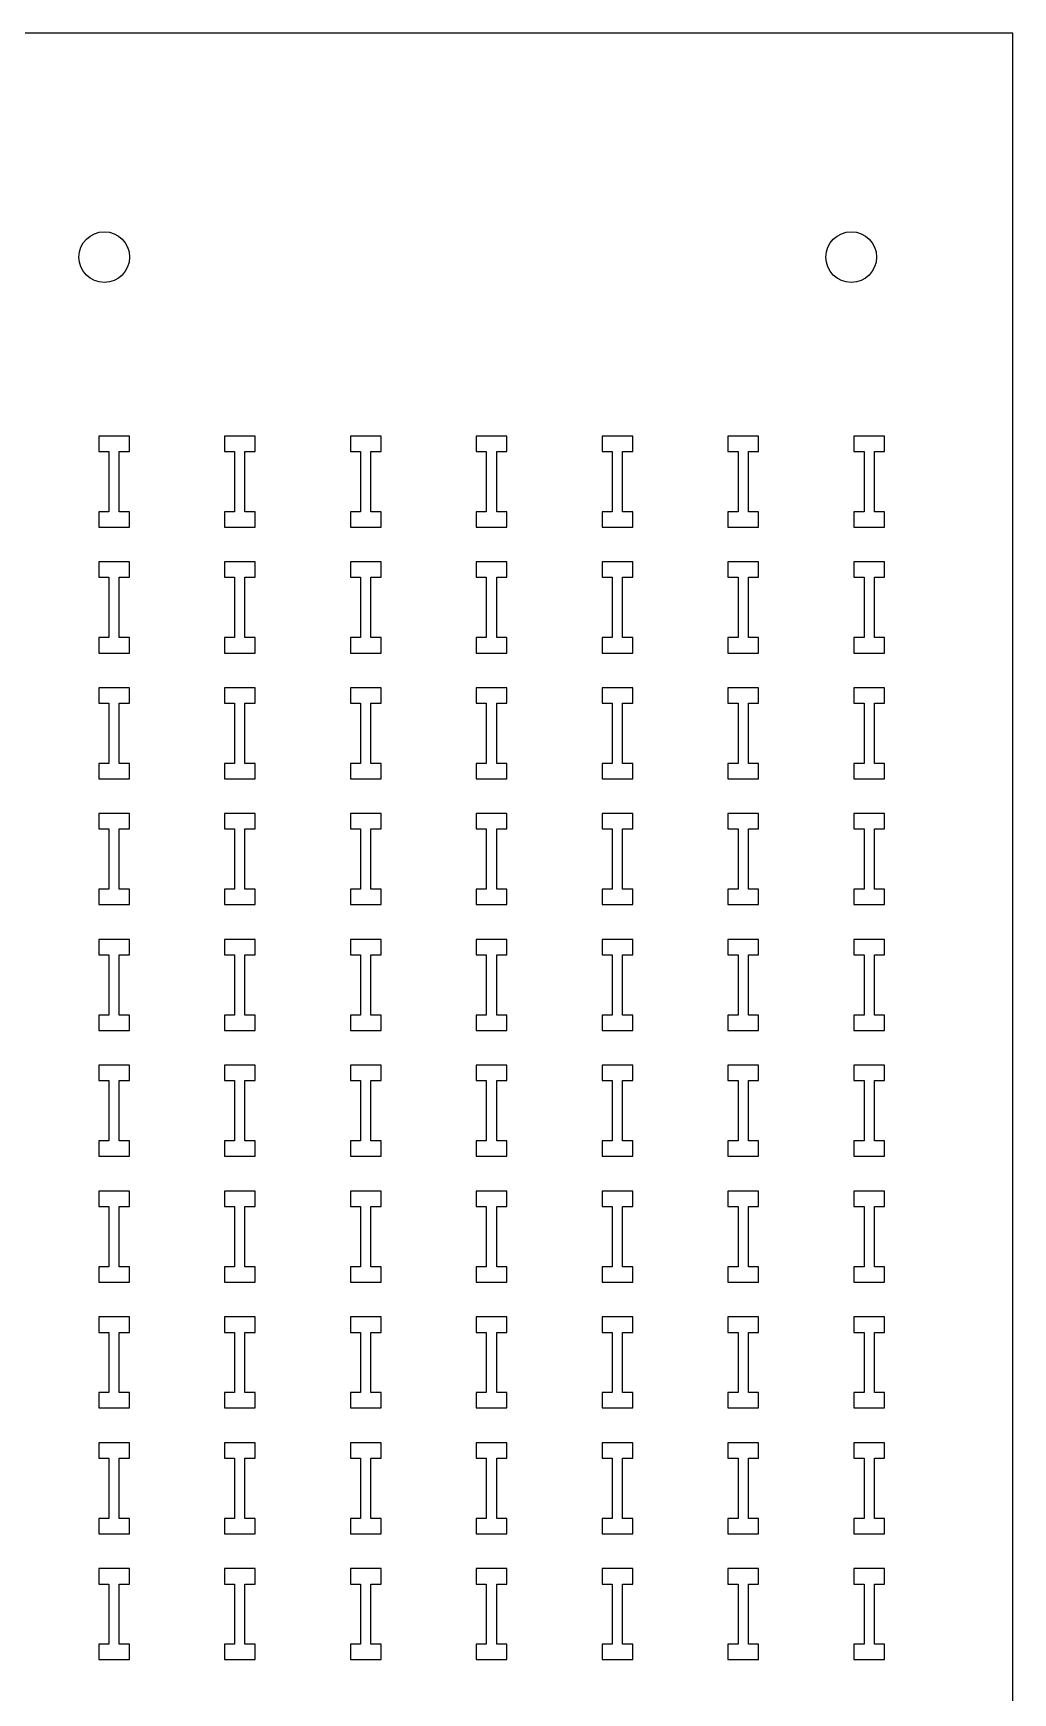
# Model space of a CAD drawing. Header units: inches. Extents: x 0 to 94.5, y 0 to 82.7.
# Drawn here: x 88.42 to 94.49, y 72.4 to 82.68 of the extents above; entities that cross this region are included whole.
import ezdxf

# ---------------------------------------------------------------- set-up
doc = ezdxf.new("R2010")
doc.units = ezdxf.units.IN
doc.layers.add('red', color=1, linetype='CONTINUOUS')

msp = doc.modelspace()

# ---------------------------------------------------------------- linework, layer by layer
for p, q in [((89.019, 80.183), (88.83, 80.183)), ((88.83, 80.183), (88.83, 80.088)), ((89.019, 80.088), (89.019, 80.183)), ((89.798, 80.183), (89.609, 80.183)), ((89.609, 80.183), (89.609, 80.088)), ((89.798, 80.088), (89.798, 80.183)), ((90.577, 80.183), (90.388, 80.183)), ((90.388, 80.183), (90.388, 80.088)), ((90.577, 80.088), (90.577, 80.183)), ((91.356, 80.183), (91.167, 80.183)), ((91.167, 80.183), (91.167, 80.088)), ((91.356, 80.088), (91.356, 80.183)), ((92.135, 80.183), (91.946, 80.183)), ((91.946, 80.183), (91.946, 80.088)), ((92.135, 80.088), (92.135, 80.183)), ((92.914, 80.183), (92.725, 80.183)), ((92.725, 80.183), (92.725, 80.088)), ((92.914, 80.088), (92.914, 80.183)), ((93.693, 80.183), (93.504, 80.183)), ((93.504, 80.183), (93.504, 80.088)), ((93.693, 80.088), (93.693, 80.183)), ((88.83, 80.088), (88.892, 80.088)), ((88.892, 80.088), (88.892, 79.714)), ((88.956, 80.088), (89.019, 80.088)), ((88.956, 79.714), (88.956, 80.088)), ((89.609, 80.088), (89.671, 80.088)), ((89.671, 80.088), (89.671, 79.714)), ((89.735, 80.088), (89.798, 80.088)), ((89.735, 79.714), (89.735, 80.088)), ((90.388, 80.088), (90.45, 80.088)), ((90.45, 80.088), (90.45, 79.714)), ((90.514, 80.088), (90.577, 80.088)), ((90.514, 79.714), (90.514, 80.088)), ((91.167, 80.088), (91.229, 80.088)), ((91.229, 80.088), (91.229, 79.714)), ((91.293, 80.088), (91.356, 80.088)), ((91.293, 79.714), (91.293, 80.088)), ((91.946, 80.088), (92.009, 80.088)), ((92.009, 80.088), (92.009, 79.714)), ((92.073, 80.088), (92.135, 80.088)), ((92.073, 79.714), (92.073, 80.088)), ((92.725, 80.088), (92.788, 80.088)), ((92.788, 80.088), (92.788, 79.714)), ((92.852, 80.088), (92.914, 80.088)), ((92.852, 79.714), (92.852, 80.088)), ((93.504, 80.088), (93.567, 80.088)), ((93.567, 80.088), (93.567, 79.714)), ((93.631, 80.088), (93.693, 80.088)), ((93.631, 79.714), (93.631, 80.088)), ((88.892, 79.714), (88.83, 79.714)), ((88.83, 79.714), (88.83, 79.619)), ((89.019, 79.714), (88.956, 79.714)), ((89.019, 79.619), (89.019, 79.714)), ((89.671, 79.714), (89.609, 79.714)), ((89.609, 79.714), (89.609, 79.619)), ((89.798, 79.714), (89.735, 79.714)), ((89.798, 79.619), (89.798, 79.714)), ((90.45, 79.714), (90.388, 79.714)), ((90.388, 79.714), (90.388, 79.619)), ((90.577, 79.714), (90.514, 79.714)), ((90.577, 79.619), (90.577, 79.714)), ((91.229, 79.714), (91.167, 79.714)), ((91.167, 79.714), (91.167, 79.619)), ((91.356, 79.714), (91.293, 79.714)), ((91.356, 79.619), (91.356, 79.714)), ((92.009, 79.714), (91.946, 79.714)), ((91.946, 79.714), (91.946, 79.619)), ((92.135, 79.714), (92.073, 79.714)), ((92.135, 79.619), (92.135, 79.714)), ((92.788, 79.714), (92.725, 79.714)), ((92.725, 79.714), (92.725, 79.619)), ((92.914, 79.714), (92.852, 79.714)), ((92.914, 79.619), (92.914, 79.714)), ((93.567, 79.714), (93.504, 79.714)), ((93.504, 79.714), (93.504, 79.619)), ((93.693, 79.714), (93.631, 79.714)), ((93.693, 79.619), (93.693, 79.714)), ((88.83, 79.619), (89.019, 79.619)), ((89.609, 79.619), (89.798, 79.619)), ((90.388, 79.619), (90.577, 79.619)), ((91.167, 79.619), (91.356, 79.619)), ((91.946, 79.619), (92.135, 79.619)), ((92.725, 79.619), (92.914, 79.619)), ((93.504, 79.619), (93.693, 79.619)), ((89.019, 79.404), (88.83, 79.404)), ((88.83, 79.404), (88.83, 79.309)), ((89.019, 79.309), (89.019, 79.404)), ((89.798, 79.404), (89.609, 79.404)), ((89.609, 79.404), (89.609, 79.309)), ((89.798, 79.309), (89.798, 79.404)), ((90.577, 79.404), (90.388, 79.404)), ((90.388, 79.404), (90.388, 79.309)), ((90.577, 79.309), (90.577, 79.404)), ((91.356, 79.404), (91.167, 79.404)), ((91.167, 79.404), (91.167, 79.309)), ((91.356, 79.309), (91.356, 79.404)), ((92.135, 79.404), (91.946, 79.404)), ((91.946, 79.404), (91.946, 79.309)), ((92.135, 79.309), (92.135, 79.404)), ((92.914, 79.404), (92.725, 79.404)), ((92.725, 79.404), (92.725, 79.309)), ((92.914, 79.309), (92.914, 79.404)), ((93.693, 79.404), (93.504, 79.404)), ((93.504, 79.404), (93.504, 79.309)), ((93.693, 79.309), (93.693, 79.404)), ((88.83, 79.309), (88.892, 79.309)), ((88.892, 79.309), (88.892, 78.935)), ((88.956, 79.309), (89.019, 79.309)), ((88.956, 78.935), (88.956, 79.309)), ((89.609, 79.309), (89.671, 79.309)), ((89.671, 79.309), (89.671, 78.935)), ((89.735, 79.309), (89.798, 79.309)), ((89.735, 78.935), (89.735, 79.309)), ((90.388, 79.309), (90.45, 79.309)), ((90.45, 79.309), (90.45, 78.935)), ((90.514, 79.309), (90.577, 79.309)), ((90.514, 78.935), (90.514, 79.309)), ((91.167, 79.309), (91.229, 79.309)), ((91.229, 79.309), (91.229, 78.935)), ((91.293, 79.309), (91.356, 79.309)), ((91.293, 78.935), (91.293, 79.309)), ((91.946, 79.309), (92.009, 79.309)), ((92.009, 79.309), (92.009, 78.935)), ((92.073, 79.309), (92.135, 79.309)), ((92.073, 78.935), (92.073, 79.309)), ((92.725, 79.309), (92.788, 79.309)), ((92.788, 79.309), (92.788, 78.935)), ((92.852, 79.309), (92.914, 79.309)), ((92.852, 78.935), (92.852, 79.309)), ((93.504, 79.309), (93.567, 79.309)), ((93.567, 79.309), (93.567, 78.935)), ((93.631, 79.309), (93.693, 79.309)), ((93.631, 78.935), (93.631, 79.309)), ((88.892, 78.935), (88.83, 78.935)), ((88.83, 78.935), (88.83, 78.84)), ((89.019, 78.935), (88.956, 78.935)), ((89.019, 78.84), (89.019, 78.935)), ((89.671, 78.935), (89.609, 78.935)), ((89.609, 78.935), (89.609, 78.84)), ((89.798, 78.935), (89.735, 78.935)), ((89.798, 78.84), (89.798, 78.935)), ((90.45, 78.935), (90.388, 78.935)), ((90.388, 78.935), (90.388, 78.84)), ((90.577, 78.935), (90.514, 78.935)), ((90.577, 78.84), (90.577, 78.935)), ((91.229, 78.935), (91.167, 78.935)), ((91.167, 78.935), (91.167, 78.84)), ((91.356, 78.935), (91.293, 78.935)), ((91.356, 78.84), (91.356, 78.935)), ((92.009, 78.935), (91.946, 78.935)), ((91.946, 78.935), (91.946, 78.84)), ((92.135, 78.935), (92.073, 78.935)), ((92.135, 78.84), (92.135, 78.935)), ((92.788, 78.935), (92.725, 78.935)), ((92.725, 78.935), (92.725, 78.84)), ((92.914, 78.935), (92.852, 78.935)), ((92.914, 78.84), (92.914, 78.935)), ((93.567, 78.935), (93.504, 78.935)), ((93.504, 78.935), (93.504, 78.84)), ((93.693, 78.935), (93.631, 78.935)), ((93.693, 78.84), (93.693, 78.935)), ((88.83, 78.84), (89.019, 78.84)), ((89.609, 78.84), (89.798, 78.84)), ((90.388, 78.84), (90.577, 78.84)), ((91.167, 78.84), (91.356, 78.84)), ((91.946, 78.84), (92.135, 78.84)), ((92.725, 78.84), (92.914, 78.84)), ((93.504, 78.84), (93.693, 78.84)), ((89.019, 78.625), (88.83, 78.625)), ((88.83, 78.625), (88.83, 78.53)), ((89.019, 78.53), (89.019, 78.625)), ((89.798, 78.625), (89.609, 78.625)), ((89.609, 78.625), (89.609, 78.53)), ((89.798, 78.53), (89.798, 78.625)), ((90.577, 78.625), (90.388, 78.625)), ((90.388, 78.625), (90.388, 78.53)), ((90.577, 78.53), (90.577, 78.625)), ((91.356, 78.625), (91.167, 78.625)), ((91.167, 78.625), (91.167, 78.53)), ((91.356, 78.53), (91.356, 78.625)), ((92.135, 78.625), (91.946, 78.625)), ((91.946, 78.625), (91.946, 78.53)), ((92.135, 78.53), (92.135, 78.625)), ((92.914, 78.625), (92.725, 78.625)), ((92.725, 78.625), (92.725, 78.53)), ((92.914, 78.53), (92.914, 78.625)), ((93.693, 78.625), (93.504, 78.625)), ((93.504, 78.625), (93.504, 78.53)), ((93.693, 78.53), (93.693, 78.625)), ((88.83, 78.53), (88.892, 78.53)), ((88.892, 78.53), (88.892, 78.156)), ((88.956, 78.53), (89.019, 78.53)), ((88.956, 78.156), (88.956, 78.53)), ((89.609, 78.53), (89.671, 78.53)), ((89.671, 78.53), (89.671, 78.156)), ((89.735, 78.53), (89.798, 78.53)), ((89.735, 78.156), (89.735, 78.53)), ((90.388, 78.53), (90.45, 78.53)), ((90.45, 78.53), (90.45, 78.156)), ((90.514, 78.53), (90.577, 78.53)), ((90.514, 78.156), (90.514, 78.53)), ((91.167, 78.53), (91.229, 78.53)), ((91.229, 78.53), (91.229, 78.156)), ((91.293, 78.53), (91.356, 78.53)), ((91.293, 78.156), (91.293, 78.53)), ((91.946, 78.53), (92.009, 78.53)), ((92.009, 78.53), (92.009, 78.156)), ((92.073, 78.53), (92.135, 78.53)), ((92.073, 78.156), (92.073, 78.53)), ((92.725, 78.53), (92.788, 78.53)), ((92.788, 78.53), (92.788, 78.156)), ((92.852, 78.53), (92.914, 78.53)), ((92.852, 78.156), (92.852, 78.53)), ((93.504, 78.53), (93.567, 78.53)), ((93.567, 78.53), (93.567, 78.156)), ((93.631, 78.53), (93.693, 78.53)), ((93.631, 78.156), (93.631, 78.53)), ((88.892, 78.156), (88.83, 78.156)), ((88.83, 78.156), (88.83, 78.061)), ((89.019, 78.156), (88.956, 78.156)), ((89.019, 78.061), (89.019, 78.156)), ((89.671, 78.156), (89.609, 78.156)), ((89.609, 78.156), (89.609, 78.061)), ((89.798, 78.156), (89.735, 78.156)), ((89.798, 78.061), (89.798, 78.156)), ((90.45, 78.156), (90.388, 78.156)), ((90.388, 78.156), (90.388, 78.061)), ((90.577, 78.156), (90.514, 78.156)), ((90.577, 78.061), (90.577, 78.156)), ((91.229, 78.156), (91.167, 78.156)), ((91.167, 78.156), (91.167, 78.061)), ((91.356, 78.156), (91.293, 78.156)), ((91.356, 78.061), (91.356, 78.156)), ((92.009, 78.156), (91.946, 78.156)), ((91.946, 78.156), (91.946, 78.061)), ((92.135, 78.156), (92.073, 78.156)), ((92.135, 78.061), (92.135, 78.156)), ((92.788, 78.156), (92.725, 78.156)), ((92.725, 78.156), (92.725, 78.061)), ((92.914, 78.156), (92.852, 78.156)), ((92.914, 78.061), (92.914, 78.156)), ((93.567, 78.156), (93.504, 78.156)), ((93.504, 78.156), (93.504, 78.061)), ((93.693, 78.156), (93.631, 78.156)), ((93.693, 78.061), (93.693, 78.156)), ((88.83, 78.061), (89.019, 78.061)), ((89.609, 78.061), (89.798, 78.061)), ((90.388, 78.061), (90.577, 78.061)), ((91.167, 78.061), (91.356, 78.061)), ((91.946, 78.061), (92.135, 78.061)), ((92.725, 78.061), (92.914, 78.061)), ((93.504, 78.061), (93.693, 78.061)), ((89.019, 77.846), (88.83, 77.846)), ((88.83, 77.846), (88.83, 77.751)), ((89.019, 77.751), (89.019, 77.846)), ((89.798, 77.846), (89.609, 77.846)), ((89.609, 77.846), (89.609, 77.751)), ((89.798, 77.751), (89.798, 77.846)), ((90.577, 77.846), (90.388, 77.846)), ((90.388, 77.846), (90.388, 77.751)), ((90.577, 77.751), (90.577, 77.846)), ((91.356, 77.846), (91.167, 77.846)), ((91.167, 77.846), (91.167, 77.751)), ((91.356, 77.751), (91.356, 77.846)), ((92.135, 77.846), (91.946, 77.846)), ((91.946, 77.846), (91.946, 77.751)), ((92.135, 77.751), (92.135, 77.846)), ((92.914, 77.846), (92.725, 77.846)), ((92.725, 77.846), (92.725, 77.751)), ((92.914, 77.751), (92.914, 77.846)), ((93.693, 77.846), (93.504, 77.846)), ((93.504, 77.846), (93.504, 77.751)), ((93.693, 77.751), (93.693, 77.846)), ((88.83, 77.751), (88.892, 77.751)), ((88.892, 77.751), (88.892, 77.377)), ((88.956, 77.751), (89.019, 77.751)), ((88.956, 77.377), (88.956, 77.751)), ((89.609, 77.751), (89.671, 77.751)), ((89.671, 77.751), (89.671, 77.377)), ((89.735, 77.751), (89.798, 77.751)), ((89.735, 77.377), (89.735, 77.751)), ((90.388, 77.751), (90.45, 77.751)), ((90.45, 77.751), (90.45, 77.377)), ((90.514, 77.751), (90.577, 77.751)), ((90.514, 77.377), (90.514, 77.751)), ((91.167, 77.751), (91.229, 77.751)), ((91.229, 77.751), (91.229, 77.377)), ((91.293, 77.751), (91.356, 77.751)), ((91.293, 77.377), (91.293, 77.751)), ((91.946, 77.751), (92.009, 77.751)), ((92.009, 77.751), (92.009, 77.377)), ((92.073, 77.751), (92.135, 77.751)), ((92.073, 77.377), (92.073, 77.751)), ((92.725, 77.751), (92.788, 77.751)), ((92.788, 77.751), (92.788, 77.377)), ((92.852, 77.751), (92.914, 77.751)), ((92.852, 77.377), (92.852, 77.751)), ((93.504, 77.751), (93.567, 77.751)), ((93.567, 77.751), (93.567, 77.377)), ((93.631, 77.751), (93.693, 77.751)), ((93.631, 77.377), (93.631, 77.751)), ((88.892, 77.377), (88.83, 77.377)), ((88.83, 77.377), (88.83, 77.282)), ((89.019, 77.377), (88.956, 77.377)), ((89.019, 77.282), (89.019, 77.377)), ((89.671, 77.377), (89.609, 77.377)), ((89.609, 77.377), (89.609, 77.282)), ((89.798, 77.377), (89.735, 77.377)), ((89.798, 77.282), (89.798, 77.377)), ((90.45, 77.377), (90.388, 77.377)), ((90.388, 77.377), (90.388, 77.282)), ((90.577, 77.377), (90.514, 77.377)), ((90.577, 77.282), (90.577, 77.377)), ((91.229, 77.377), (91.167, 77.377)), ((91.167, 77.377), (91.167, 77.282)), ((91.356, 77.377), (91.293, 77.377)), ((91.356, 77.282), (91.356, 77.377)), ((92.009, 77.377), (91.946, 77.377)), ((91.946, 77.377), (91.946, 77.282)), ((92.135, 77.377), (92.073, 77.377)), ((92.135, 77.282), (92.135, 77.377)), ((92.788, 77.377), (92.725, 77.377)), ((92.725, 77.377), (92.725, 77.282)), ((92.914, 77.377), (92.852, 77.377)), ((92.914, 77.282), (92.914, 77.377)), ((93.567, 77.377), (93.504, 77.377)), ((93.504, 77.377), (93.504, 77.282)), ((93.693, 77.377), (93.631, 77.377)), ((93.693, 77.282), (93.693, 77.377)), ((88.83, 77.282), (89.019, 77.282)), ((89.609, 77.282), (89.798, 77.282)), ((90.388, 77.282), (90.577, 77.282)), ((91.167, 77.282), (91.356, 77.282)), ((91.946, 77.282), (92.135, 77.282)), ((92.725, 77.282), (92.914, 77.282)), ((93.504, 77.282), (93.693, 77.282)), ((89.019, 77.067), (88.83, 77.067)), ((88.83, 77.067), (88.83, 76.972)), ((89.019, 76.972), (89.019, 77.067)), ((89.798, 77.067), (89.609, 77.067)), ((89.609, 77.067), (89.609, 76.972)), ((89.798, 76.972), (89.798, 77.067)), ((90.577, 77.067), (90.388, 77.067)), ((90.388, 77.067), (90.388, 76.972)), ((90.577, 76.972), (90.577, 77.067)), ((91.356, 77.067), (91.167, 77.067)), ((91.167, 77.067), (91.167, 76.972)), ((91.356, 76.972), (91.356, 77.067)), ((92.135, 77.067), (91.946, 77.067)), ((91.946, 77.067), (91.946, 76.972)), ((92.135, 76.972), (92.135, 77.067)), ((92.914, 77.067), (92.725, 77.067)), ((92.725, 77.067), (92.725, 76.972)), ((92.914, 76.972), (92.914, 77.067)), ((93.693, 77.067), (93.504, 77.067)), ((93.504, 77.067), (93.504, 76.972)), ((93.693, 76.972), (93.693, 77.067)), ((88.83, 76.972), (88.892, 76.972)), ((88.892, 76.972), (88.892, 76.598)), ((88.956, 76.972), (89.019, 76.972)), ((88.956, 76.598), (88.956, 76.972)), ((89.609, 76.972), (89.671, 76.972)), ((89.671, 76.972), (89.671, 76.598)), ((89.735, 76.972), (89.798, 76.972)), ((89.735, 76.598), (89.735, 76.972)), ((90.388, 76.972), (90.45, 76.972)), ((90.45, 76.972), (90.45, 76.598)), ((90.514, 76.972), (90.577, 76.972)), ((90.514, 76.598), (90.514, 76.972)), ((91.167, 76.972), (91.229, 76.972)), ((91.229, 76.972), (91.229, 76.598)), ((91.293, 76.972), (91.356, 76.972)), ((91.293, 76.598), (91.293, 76.972)), ((91.946, 76.972), (92.009, 76.972)), ((92.009, 76.972), (92.009, 76.598)), ((92.073, 76.972), (92.135, 76.972)), ((92.073, 76.598), (92.073, 76.972)), ((92.725, 76.972), (92.788, 76.972)), ((92.788, 76.972), (92.788, 76.598)), ((92.852, 76.972), (92.914, 76.972)), ((92.852, 76.598), (92.852, 76.972)), ((93.504, 76.972), (93.567, 76.972)), ((93.567, 76.972), (93.567, 76.598)), ((93.631, 76.972), (93.693, 76.972)), ((93.631, 76.598), (93.631, 76.972)), ((88.892, 76.598), (88.83, 76.598)), ((88.83, 76.598), (88.83, 76.503)), ((89.019, 76.598), (88.956, 76.598)), ((89.019, 76.503), (89.019, 76.598)), ((89.671, 76.598), (89.609, 76.598)), ((89.609, 76.598), (89.609, 76.503)), ((89.798, 76.598), (89.735, 76.598)), ((89.798, 76.503), (89.798, 76.598)), ((90.45, 76.598), (90.388, 76.598)), ((90.388, 76.598), (90.388, 76.503)), ((90.577, 76.598), (90.514, 76.598)), ((90.577, 76.503), (90.577, 76.598)), ((91.229, 76.598), (91.167, 76.598)), ((91.167, 76.598), (91.167, 76.503)), ((91.356, 76.598), (91.293, 76.598)), ((91.356, 76.503), (91.356, 76.598)), ((92.009, 76.598), (91.946, 76.598)), ((91.946, 76.598), (91.946, 76.503)), ((92.135, 76.598), (92.073, 76.598)), ((92.135, 76.503), (92.135, 76.598)), ((92.788, 76.598), (92.725, 76.598)), ((92.725, 76.598), (92.725, 76.503)), ((92.914, 76.598), (92.852, 76.598)), ((92.914, 76.503), (92.914, 76.598)), ((93.567, 76.598), (93.504, 76.598)), ((93.504, 76.598), (93.504, 76.503)), ((93.693, 76.598), (93.631, 76.598)), ((93.693, 76.503), (93.693, 76.598)), ((88.83, 76.503), (89.019, 76.503)), ((89.609, 76.503), (89.798, 76.503)), ((90.388, 76.503), (90.577, 76.503)), ((91.167, 76.503), (91.356, 76.503)), ((91.946, 76.503), (92.135, 76.503)), ((92.725, 76.503), (92.914, 76.503)), ((93.504, 76.503), (93.693, 76.503)), ((89.019, 76.288), (88.83, 76.288)), ((88.83, 76.288), (88.83, 76.193)), ((89.019, 76.193), (89.019, 76.288)), ((89.798, 76.288), (89.609, 76.288)), ((89.609, 76.288), (89.609, 76.193)), ((89.798, 76.193), (89.798, 76.288)), ((90.577, 76.288), (90.388, 76.288)), ((90.388, 76.288), (90.388, 76.193)), ((90.577, 76.193), (90.577, 76.288)), ((91.356, 76.288), (91.167, 76.288)), ((91.167, 76.288), (91.167, 76.193)), ((91.356, 76.193), (91.356, 76.288)), ((92.135, 76.288), (91.946, 76.288)), ((91.946, 76.288), (91.946, 76.193)), ((92.135, 76.193), (92.135, 76.288)), ((92.914, 76.288), (92.725, 76.288)), ((92.725, 76.288), (92.725, 76.193)), ((92.914, 76.193), (92.914, 76.288)), ((93.693, 76.288), (93.504, 76.288)), ((93.504, 76.288), (93.504, 76.193)), ((93.693, 76.193), (93.693, 76.288)), ((88.83, 76.193), (88.892, 76.193)), ((88.892, 76.193), (88.892, 75.819)), ((88.956, 76.193), (89.019, 76.193)), ((88.956, 75.819), (88.956, 76.193)), ((89.609, 76.193), (89.671, 76.193)), ((89.671, 76.193), (89.671, 75.819)), ((89.735, 76.193), (89.798, 76.193)), ((89.735, 75.819), (89.735, 76.193)), ((90.388, 76.193), (90.45, 76.193)), ((90.45, 76.193), (90.45, 75.819)), ((90.514, 76.193), (90.577, 76.193)), ((90.514, 75.819), (90.514, 76.193)), ((91.167, 76.193), (91.229, 76.193)), ((91.229, 76.193), (91.229, 75.819)), ((91.293, 76.193), (91.356, 76.193)), ((91.293, 75.819), (91.293, 76.193)), ((91.946, 76.193), (92.009, 76.193)), ((92.009, 76.193), (92.009, 75.819)), ((92.073, 76.193), (92.135, 76.193)), ((92.073, 75.819), (92.073, 76.193)), ((92.725, 76.193), (92.788, 76.193)), ((92.788, 76.193), (92.788, 75.819)), ((92.852, 76.193), (92.914, 76.193)), ((92.852, 75.819), (92.852, 76.193)), ((93.504, 76.193), (93.567, 76.193)), ((93.567, 76.193), (93.567, 75.819)), ((93.631, 76.193), (93.693, 76.193)), ((93.631, 75.819), (93.631, 76.193)), ((88.892, 75.819), (88.83, 75.819)), ((88.83, 75.819), (88.83, 75.724)), ((88.83, 75.724), (89.019, 75.724)), ((89.019, 75.819), (88.956, 75.819)), ((89.019, 75.724), (89.019, 75.819)), ((89.671, 75.819), (89.609, 75.819)), ((89.609, 75.819), (89.609, 75.724)), ((89.609, 75.724), (89.798, 75.724)), ((89.798, 75.819), (89.735, 75.819)), ((89.798, 75.724), (89.798, 75.819)), ((90.45, 75.819), (90.388, 75.819)), ((90.388, 75.819), (90.388, 75.724)), ((90.388, 75.724), (90.577, 75.724)), ((90.577, 75.819), (90.514, 75.819)), ((90.577, 75.724), (90.577, 75.819)), ((91.229, 75.819), (91.167, 75.819)), ((91.167, 75.819), (91.167, 75.724)), ((91.167, 75.724), (91.356, 75.724)), ((91.356, 75.819), (91.293, 75.819)), ((91.356, 75.724), (91.356, 75.819)), ((92.009, 75.819), (91.946, 75.819)), ((91.946, 75.819), (91.946, 75.724)), ((91.946, 75.724), (92.135, 75.724)), ((92.135, 75.819), (92.073, 75.819)), ((92.135, 75.724), (92.135, 75.819)), ((92.788, 75.819), (92.725, 75.819)), ((92.725, 75.819), (92.725, 75.724)), ((92.725, 75.724), (92.914, 75.724)), ((92.914, 75.819), (92.852, 75.819)), ((92.914, 75.724), (92.914, 75.819)), ((93.567, 75.819), (93.504, 75.819)), ((93.504, 75.819), (93.504, 75.724)), ((93.504, 75.724), (93.693, 75.724)), ((93.693, 75.819), (93.631, 75.819)), ((93.693, 75.724), (93.693, 75.819)), ((89.019, 75.509), (88.83, 75.509)), ((88.83, 75.509), (88.83, 75.413)), ((89.019, 75.413), (89.019, 75.509)), ((89.798, 75.509), (89.609, 75.509)), ((89.609, 75.509), (89.609, 75.413)), ((89.798, 75.413), (89.798, 75.509)), ((90.577, 75.509), (90.388, 75.509)), ((90.388, 75.509), (90.388, 75.413)), ((90.577, 75.413), (90.577, 75.509)), ((91.356, 75.509), (91.167, 75.509)), ((91.167, 75.509), (91.167, 75.413)), ((91.356, 75.413), (91.356, 75.509)), ((92.135, 75.509), (91.946, 75.509)), ((91.946, 75.509), (91.946, 75.413)), ((92.135, 75.413), (92.135, 75.509)), ((92.914, 75.509), (92.725, 75.509)), ((92.725, 75.509), (92.725, 75.413)), ((92.914, 75.413), (92.914, 75.509)), ((93.693, 75.509), (93.504, 75.509)), ((93.504, 75.509), (93.504, 75.413)), ((93.693, 75.413), (93.693, 75.509)), ((88.83, 75.413), (88.892, 75.413)), ((88.892, 75.413), (88.892, 75.04)), ((88.956, 75.413), (89.019, 75.413)), ((88.956, 75.04), (88.956, 75.413)), ((89.609, 75.413), (89.671, 75.413)), ((89.671, 75.413), (89.671, 75.04)), ((89.735, 75.413), (89.798, 75.413)), ((89.735, 75.04), (89.735, 75.413)), ((90.388, 75.413), (90.45, 75.413)), ((90.45, 75.413), (90.45, 75.04)), ((90.514, 75.413), (90.577, 75.413)), ((90.514, 75.04), (90.514, 75.413)), ((91.167, 75.413), (91.229, 75.413)), ((91.229, 75.413), (91.229, 75.04)), ((91.293, 75.413), (91.356, 75.413)), ((91.293, 75.04), (91.293, 75.413)), ((91.946, 75.413), (92.009, 75.413)), ((92.009, 75.413), (92.009, 75.04)), ((92.073, 75.413), (92.135, 75.413)), ((92.073, 75.04), (92.073, 75.413)), ((92.725, 75.413), (92.788, 75.413)), ((92.788, 75.413), (92.788, 75.04)), ((92.852, 75.413), (92.914, 75.413)), ((92.852, 75.04), (92.852, 75.413)), ((93.504, 75.413), (93.567, 75.413)), ((93.567, 75.413), (93.567, 75.04)), ((93.631, 75.413), (93.693, 75.413)), ((93.631, 75.04), (93.631, 75.413)), ((88.892, 75.04), (88.83, 75.04)), ((88.83, 75.04), (88.83, 74.945)), ((89.019, 75.04), (88.956, 75.04)), ((89.019, 74.945), (89.019, 75.04)), ((89.671, 75.04), (89.609, 75.04)), ((89.609, 75.04), (89.609, 74.945)), ((89.798, 75.04), (89.735, 75.04)), ((89.798, 74.945), (89.798, 75.04)), ((90.45, 75.04), (90.388, 75.04)), ((90.388, 75.04), (90.388, 74.945)), ((90.577, 75.04), (90.514, 75.04)), ((90.577, 74.945), (90.577, 75.04)), ((91.229, 75.04), (91.167, 75.04)), ((91.167, 75.04), (91.167, 74.945)), ((91.356, 75.04), (91.293, 75.04)), ((91.356, 74.945), (91.356, 75.04)), ((92.009, 75.04), (91.946, 75.04)), ((91.946, 75.04), (91.946, 74.945)), ((92.135, 75.04), (92.073, 75.04)), ((92.135, 74.945), (92.135, 75.04)), ((92.788, 75.04), (92.725, 75.04)), ((92.725, 75.04), (92.725, 74.945)), ((92.914, 75.04), (92.852, 75.04)), ((92.914, 74.945), (92.914, 75.04)), ((93.567, 75.04), (93.504, 75.04)), ((93.504, 75.04), (93.504, 74.945)), ((93.693, 75.04), (93.631, 75.04)), ((93.693, 74.945), (93.693, 75.04)), ((88.83, 74.945), (89.019, 74.945)), ((89.609, 74.945), (89.798, 74.945)), ((90.388, 74.945), (90.577, 74.945)), ((91.167, 74.945), (91.356, 74.945)), ((91.946, 74.945), (92.135, 74.945)), ((92.725, 74.945), (92.914, 74.945)), ((93.504, 74.945), (93.693, 74.945)), ((89.019, 74.73), (88.83, 74.73)), ((88.83, 74.73), (88.83, 74.634)), ((89.019, 74.634), (89.019, 74.73)), ((89.798, 74.73), (89.609, 74.73)), ((89.609, 74.73), (89.609, 74.634)), ((89.798, 74.634), (89.798, 74.73)), ((90.577, 74.73), (90.388, 74.73)), ((90.388, 74.73), (90.388, 74.634)), ((90.577, 74.634), (90.577, 74.73)), ((91.356, 74.73), (91.167, 74.73)), ((91.167, 74.73), (91.167, 74.634)), ((91.356, 74.634), (91.356, 74.73)), ((92.135, 74.73), (91.946, 74.73)), ((91.946, 74.73), (91.946, 74.634)), ((92.135, 74.634), (92.135, 74.73)), ((92.914, 74.73), (92.725, 74.73)), ((92.725, 74.73), (92.725, 74.634)), ((92.914, 74.634), (92.914, 74.73)), ((93.693, 74.73), (93.504, 74.73)), ((93.504, 74.73), (93.504, 74.634)), ((93.693, 74.634), (93.693, 74.73)), ((88.83, 74.634), (88.892, 74.634)), ((88.892, 74.634), (88.892, 74.261)), ((88.956, 74.634), (89.019, 74.634)), ((88.956, 74.261), (88.956, 74.634)), ((89.609, 74.634), (89.671, 74.634)), ((89.671, 74.634), (89.671, 74.261)), ((89.735, 74.634), (89.798, 74.634)), ((89.735, 74.261), (89.735, 74.634)), ((90.388, 74.634), (90.45, 74.634)), ((90.45, 74.634), (90.45, 74.261)), ((90.514, 74.634), (90.577, 74.634)), ((90.514, 74.261), (90.514, 74.634)), ((91.167, 74.634), (91.229, 74.634)), ((91.229, 74.634), (91.229, 74.261)), ((91.293, 74.634), (91.356, 74.634)), ((91.293, 74.261), (91.293, 74.634)), ((91.946, 74.634), (92.009, 74.634)), ((92.009, 74.634), (92.009, 74.261)), ((92.073, 74.634), (92.135, 74.634)), ((92.073, 74.261), (92.073, 74.634)), ((92.725, 74.634), (92.788, 74.634)), ((92.788, 74.634), (92.788, 74.261)), ((92.852, 74.634), (92.914, 74.634)), ((92.852, 74.261), (92.852, 74.634)), ((93.504, 74.634), (93.567, 74.634)), ((93.567, 74.634), (93.567, 74.261)), ((93.631, 74.634), (93.693, 74.634)), ((93.631, 74.261), (93.631, 74.634)), ((88.892, 74.261), (88.83, 74.261)), ((88.83, 74.261), (88.83, 74.166)), ((89.019, 74.261), (88.956, 74.261)), ((89.019, 74.166), (89.019, 74.261)), ((89.671, 74.261), (89.609, 74.261)), ((89.609, 74.261), (89.609, 74.166)), ((89.798, 74.261), (89.735, 74.261)), ((89.798, 74.166), (89.798, 74.261)), ((90.45, 74.261), (90.388, 74.261)), ((90.388, 74.261), (90.388, 74.166)), ((90.577, 74.261), (90.514, 74.261)), ((90.577, 74.166), (90.577, 74.261)), ((91.229, 74.261), (91.167, 74.261)), ((91.167, 74.261), (91.167, 74.166)), ((91.356, 74.261), (91.293, 74.261)), ((91.356, 74.166), (91.356, 74.261)), ((92.009, 74.261), (91.946, 74.261)), ((91.946, 74.261), (91.946, 74.166)), ((92.135, 74.261), (92.073, 74.261)), ((92.135, 74.166), (92.135, 74.261)), ((92.788, 74.261), (92.725, 74.261)), ((92.725, 74.261), (92.725, 74.166)), ((92.914, 74.261), (92.852, 74.261)), ((92.914, 74.166), (92.914, 74.261)), ((93.567, 74.261), (93.504, 74.261)), ((93.504, 74.261), (93.504, 74.166)), ((93.693, 74.261), (93.631, 74.261)), ((93.693, 74.166), (93.693, 74.261)), ((88.83, 74.166), (89.019, 74.166)), ((89.609, 74.166), (89.798, 74.166)), ((90.388, 74.166), (90.577, 74.166)), ((91.167, 74.166), (91.356, 74.166)), ((91.946, 74.166), (92.135, 74.166)), ((92.725, 74.166), (92.914, 74.166)), ((93.504, 74.166), (93.693, 74.166)), ((89.019, 73.951), (88.83, 73.951)), ((88.83, 73.951), (88.83, 73.855)), ((89.019, 73.855), (89.019, 73.951)), ((89.798, 73.951), (89.609, 73.951)), ((89.609, 73.951), (89.609, 73.855)), ((89.798, 73.855), (89.798, 73.951)), ((90.577, 73.951), (90.388, 73.951)), ((90.388, 73.951), (90.388, 73.855)), ((90.577, 73.855), (90.577, 73.951)), ((91.356, 73.951), (91.167, 73.951)), ((91.167, 73.951), (91.167, 73.855)), ((91.356, 73.855), (91.356, 73.951)), ((92.135, 73.951), (91.946, 73.951)), ((91.946, 73.951), (91.946, 73.855)), ((92.135, 73.855), (92.135, 73.951)), ((92.914, 73.951), (92.725, 73.951)), ((92.725, 73.951), (92.725, 73.855)), ((92.914, 73.855), (92.914, 73.951)), ((93.693, 73.951), (93.504, 73.951)), ((93.504, 73.951), (93.504, 73.855)), ((93.693, 73.855), (93.693, 73.951)), ((88.83, 73.855), (88.892, 73.855)), ((88.892, 73.855), (88.892, 73.482)), ((88.956, 73.855), (89.019, 73.855)), ((88.956, 73.482), (88.956, 73.855)), ((89.609, 73.855), (89.671, 73.855)), ((89.671, 73.855), (89.671, 73.482)), ((89.735, 73.855), (89.798, 73.855)), ((89.735, 73.482), (89.735, 73.855)), ((90.388, 73.855), (90.45, 73.855)), ((90.45, 73.855), (90.45, 73.482)), ((90.514, 73.855), (90.577, 73.855)), ((90.514, 73.482), (90.514, 73.855)), ((91.167, 73.855), (91.229, 73.855)), ((91.229, 73.855), (91.229, 73.482)), ((91.293, 73.855), (91.356, 73.855)), ((91.293, 73.482), (91.293, 73.855)), ((91.946, 73.855), (92.009, 73.855)), ((92.009, 73.855), (92.009, 73.482)), ((92.073, 73.855), (92.135, 73.855)), ((92.073, 73.482), (92.073, 73.855)), ((92.725, 73.855), (92.788, 73.855)), ((92.788, 73.855), (92.788, 73.482)), ((92.852, 73.855), (92.914, 73.855)), ((92.852, 73.482), (92.852, 73.855)), ((93.504, 73.855), (93.567, 73.855)), ((93.567, 73.855), (93.567, 73.482)), ((93.631, 73.855), (93.693, 73.855)), ((93.631, 73.482), (93.631, 73.855)), ((88.892, 73.482), (88.83, 73.482)), ((88.83, 73.482), (88.83, 73.387)), ((89.019, 73.482), (88.956, 73.482)), ((89.019, 73.387), (89.019, 73.482)), ((89.671, 73.482), (89.609, 73.482)), ((89.609, 73.482), (89.609, 73.387)), ((89.798, 73.482), (89.735, 73.482)), ((89.798, 73.387), (89.798, 73.482)), ((90.45, 73.482), (90.388, 73.482)), ((90.388, 73.482), (90.388, 73.387)), ((90.577, 73.482), (90.514, 73.482)), ((90.577, 73.387), (90.577, 73.482)), ((91.229, 73.482), (91.167, 73.482)), ((91.167, 73.482), (91.167, 73.387)), ((91.356, 73.482), (91.293, 73.482)), ((91.356, 73.387), (91.356, 73.482)), ((92.009, 73.482), (91.946, 73.482)), ((91.946, 73.482), (91.946, 73.387)), ((92.135, 73.482), (92.073, 73.482)), ((92.135, 73.387), (92.135, 73.482)), ((92.788, 73.482), (92.725, 73.482)), ((92.725, 73.482), (92.725, 73.387)), ((92.914, 73.482), (92.852, 73.482)), ((92.914, 73.387), (92.914, 73.482)), ((93.567, 73.482), (93.504, 73.482)), ((93.504, 73.482), (93.504, 73.387)), ((93.693, 73.482), (93.631, 73.482)), ((93.693, 73.387), (93.693, 73.482)), ((88.83, 73.387), (89.019, 73.387)), ((89.609, 73.387), (89.798, 73.387)), ((90.388, 73.387), (90.577, 73.387)), ((91.167, 73.387), (91.356, 73.387)), ((91.946, 73.387), (92.135, 73.387)), ((92.725, 73.387), (92.914, 73.387)), ((93.504, 73.387), (93.693, 73.387)), ((89.019, 73.172), (88.83, 73.172)), ((88.83, 73.172), (88.83, 73.076)), ((89.019, 73.076), (89.019, 73.172)), ((89.798, 73.172), (89.609, 73.172)), ((89.609, 73.172), (89.609, 73.076)), ((89.798, 73.076), (89.798, 73.172)), ((90.577, 73.172), (90.388, 73.172)), ((90.388, 73.172), (90.388, 73.076)), ((90.577, 73.076), (90.577, 73.172)), ((91.356, 73.172), (91.167, 73.172)), ((91.167, 73.172), (91.167, 73.076)), ((91.356, 73.076), (91.356, 73.172)), ((92.135, 73.172), (91.946, 73.172)), ((91.946, 73.172), (91.946, 73.076)), ((92.135, 73.076), (92.135, 73.172)), ((92.914, 73.172), (92.725, 73.172)), ((92.725, 73.172), (92.725, 73.076)), ((92.914, 73.076), (92.914, 73.172)), ((93.693, 73.172), (93.504, 73.172)), ((93.504, 73.172), (93.504, 73.076)), ((93.693, 73.076), (93.693, 73.172)), ((88.83, 73.076), (88.892, 73.076)), ((88.892, 73.076), (88.892, 72.703)), ((88.956, 73.076), (89.019, 73.076)), ((88.956, 72.703), (88.956, 73.076)), ((89.609, 73.076), (89.671, 73.076)), ((89.671, 73.076), (89.671, 72.703)), ((89.735, 73.076), (89.798, 73.076)), ((89.735, 72.703), (89.735, 73.076)), ((90.388, 73.076), (90.45, 73.076)), ((90.45, 73.076), (90.45, 72.703)), ((90.514, 73.076), (90.577, 73.076)), ((90.514, 72.703), (90.514, 73.076)), ((91.167, 73.076), (91.229, 73.076)), ((91.229, 73.076), (91.229, 72.703)), ((91.293, 73.076), (91.356, 73.076)), ((91.293, 72.703), (91.293, 73.076)), ((91.946, 73.076), (92.009, 73.076)), ((92.009, 73.076), (92.009, 72.703)), ((92.073, 73.076), (92.135, 73.076)), ((92.073, 72.703), (92.073, 73.076)), ((92.725, 73.076), (92.788, 73.076)), ((92.788, 73.076), (92.788, 72.703)), ((92.852, 73.076), (92.914, 73.076)), ((92.852, 72.703), (92.852, 73.076)), ((93.504, 73.076), (93.567, 73.076)), ((93.567, 73.076), (93.567, 72.703)), ((93.631, 73.076), (93.693, 73.076)), ((93.631, 72.703), (93.631, 73.076)), ((88.892, 72.703), (88.83, 72.703)), ((88.83, 72.703), (88.83, 72.608)), ((89.019, 72.703), (88.956, 72.703)), ((89.019, 72.608), (89.019, 72.703)), ((89.671, 72.703), (89.609, 72.703)), ((89.609, 72.703), (89.609, 72.608)), ((89.798, 72.703), (89.735, 72.703)), ((89.798, 72.608), (89.798, 72.703)), ((90.45, 72.703), (90.388, 72.703)), ((90.388, 72.703), (90.388, 72.608)), ((90.577, 72.703), (90.514, 72.703)), ((90.577, 72.608), (90.577, 72.703)), ((91.229, 72.703), (91.167, 72.703)), ((91.167, 72.703), (91.167, 72.608)), ((91.356, 72.703), (91.293, 72.703)), ((91.356, 72.608), (91.356, 72.703)), ((92.009, 72.703), (91.946, 72.703)), ((91.946, 72.703), (91.946, 72.608)), ((92.135, 72.703), (92.073, 72.703)), ((92.135, 72.608), (92.135, 72.703)), ((92.788, 72.703), (92.725, 72.703)), ((92.725, 72.703), (92.725, 72.608)), ((92.914, 72.703), (92.852, 72.703)), ((92.914, 72.608), (92.914, 72.703)), ((93.567, 72.703), (93.504, 72.703)), ((93.504, 72.703), (93.504, 72.608)), ((93.693, 72.703), (93.631, 72.703)), ((93.693, 72.608), (93.693, 72.703)), ((88.83, 72.608), (89.019, 72.608)), ((89.609, 72.608), (89.798, 72.608)), ((90.388, 72.608), (90.577, 72.608)), ((91.167, 72.608), (91.356, 72.608)), ((91.946, 72.608), (92.135, 72.608)), ((92.725, 72.608), (92.914, 72.608)), ((93.504, 72.608), (93.693, 72.608))]:
    msp.add_line(p, q)
for centre in [(88.864, 81.291), (93.488, 81.291)]:
    msp.add_circle(centre, 0.157)
at = {"layer": 'red'}
for p, q in [((94.488, 82.677), (0, 82.677)), ((94.488, 0), (94.488, 82.677))]:
    msp.add_line(p, q, dxfattribs=at)

doc.saveas('drawing.dxf')
